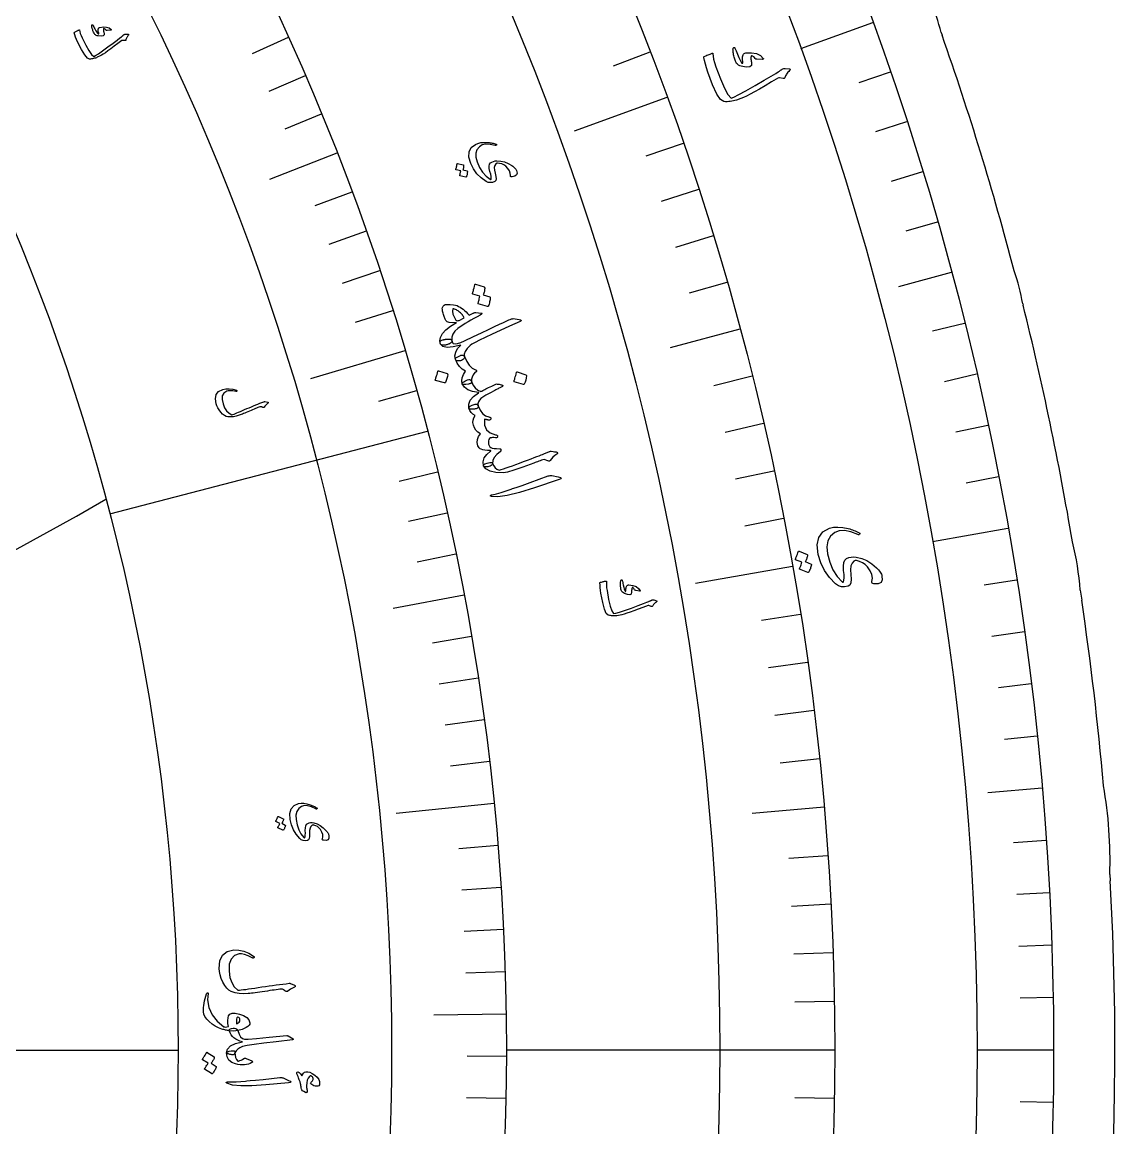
# Model space of a CAD drawing. Header units: millimetres. Extents: x -280 to 280, y -280 to 325.
# Drawn here: x 180.1 to 280, y -7.1 to 93.9 of the extents above; entities that cross this region are included whole.
import ezdxf

# ---------------------------------------------------------------- set-up
doc = ezdxf.new("R2010")
doc.units = ezdxf.units.MM
for name, color, linetype in [('CUT_OUTER', 1, 'Continuous'), ('ENGRAVE', 7, 'Continuous'), ('ENGRAVE_FINE', 8, 'Continuous'), ('TEXT', 5, 'Continuous')]:
    doc.layers.add(name, color=color, linetype=linetype)

msp = doc.modelspace()

# ---------------------------------------------------------------- linework, layer by layer
at = {"layer": 'CUT_OUTER'}
for points in [[(264.1159, 92.9646), (264.2062, 92.7098)], [(271.5732, 68.1745), (271.6088, 68.0345)], [(276.8307, 42.0007), (276.9694, 41.0845)], [(279.54, 16.0229), (279.5732, 15.4547)]]:
    msp.add_lwpolyline(points, dxfattribs=at)
for centre, radius, start, end in [((232.8859, 84.8076), 32.2776, 14.638171, 25.39065), ((0.3366, 0.11), 279.646, 14.721039, 19.337495), ((254.8179, 65.4666), 16.9728, 9.180514, 19.64165), ((0.3793, 0.0876), 279.6108, 9.53771, 14.063968), ((251.3297, 40.192), 25.565, 4.056906, 14.095756), ((0.3879, 0.0515), 279.6088, 4.944193, 8.43873), ((239.8543, 17.2566), 39.7048, 358.219437, 9.997599), ((0, 0), 280, 178.242188, 3.164062)]:
    msp.add_arc(centre, radius, start, end, dxfattribs=at)
at = {"layer": 'ENGRAVE'}
for points in [[(257.8517, 93.8503), (251.2738, 91.4562)], [(239.0578, 87.0099), (230.6006, 83.9317)], [(208.9034, 81.9434), (202.7592, 79.5333)], [(265.05, 71.0199), (260.2204, 69.7259)], [(245.7315, 65.8436), (239.3564, 64.1354)], [(215.1148, 63.8826), (206.4872, 61.3205)], [(217.1688, 56.5071), (188.1356, 48.9527)], [(270.2312, 47.6491), (263.3376, 46.4335)], [(250.5351, 44.1761), (241.6718, 42.6133)], [(220.5212, 41.5422), (214.0353, 40.3204)], [(273.3558, 23.9155), (268.3749, 23.4798)], [(223.2668, 22.5229), (214.3123, 21.6196)], [(253.4319, 22.1724), (246.857, 21.5972)], [(224.376, 3.2833), (217.7767, 3.1868)], [(-194.4, 0), (194.4, 0)], [(0, 0), (194.4, 0)], [(254.4, 0), (224.4, 0)], [(274.4, 0), (267.4, 0)]]:
    msp.add_lwpolyline(points, dxfattribs=at)
for radius in [274.4, 274.4, 267.4, 254.4, 254.4, 243.9, 224.4, 224.4, 213.9, 194.4, 194.4]:
    msp.add_circle((0, 0), radius, dxfattribs=at)
msp.add_arc((0, 375.552), 375.552, 270, 300, dxfattribs=at)
at = {"layer": 'ENGRAVE_FINE'}
for points in [[(204.457, 92.4808), (201.1769, 90.9971)], [(237.5029, 91.1688), (234.142, 89.8787)], [(205.998, 88.9955), (202.6932, 87.5678)], [(259.4503, 89.3359), (256.6137, 88.3592)], [(207.4803, 85.4828), (204.1517, 84.1114)], [(260.9699, 84.7943), (258.1167, 83.8672)], [(240.5399, 82.8245), (237.1361, 81.6525)], [(262.41, 80.2268), (259.5411, 79.3497)], [(210.2669, 78.3785), (206.8936, 77.1211)], [(241.9488, 78.6139), (238.525, 77.5015)], [(211.5703, 74.789), (208.1761, 73.5891)], [(263.7702, 75.6349), (260.8864, 74.808)], [(243.2839, 74.3794), (239.8412, 73.3268)], [(212.813, 71.1758), (209.3989, 70.0339)], [(244.545, 70.1221), (241.0844, 69.1298)], [(213.9946, 67.54), (210.5616, 66.4565)], [(266.2491, 66.3834), (263.3383, 65.6576)], [(267.3671, 61.7266), (264.444, 61.0517)], [(246.8432, 61.5449), (243.3502, 60.674)], [(216.173, 60.2047), (212.705, 59.2388)], [(247.8797, 57.2275), (244.372, 56.4177)], [(268.4037, 57.051), (265.4693, 56.4272)], [(218.102, 52.791), (214.603, 51.9441)], [(248.8407, 52.8927), (245.3194, 52.1443)], [(269.3585, 52.358), (266.4136, 51.7856)], [(218.972, 49.0575), (215.459, 48.2705)], [(249.726, 48.5418), (246.1921, 47.8549)], [(219.7785, 45.3075), (216.2526, 44.5807)], [(271.0217, 42.9256), (268.0586, 42.4563)], [(251.2679, 39.7969), (247.7122, 39.2338)], [(221.1998, 37.7626), (217.6511, 37.1568)], [(271.7296, 38.1891), (268.7588, 37.7716)], [(251.9242, 35.4056), (248.3592, 34.9046)], [(221.8139, 33.9698), (218.2554, 33.4248)], [(272.3547, 33.4409), (269.377, 33.0753)], [(252.5037, 31.0036), (248.9306, 30.5648)], [(222.3633, 30.1648), (218.796, 29.6809)], [(272.8968, 28.6826), (269.9132, 28.369)], [(222.8477, 26.3488), (219.2726, 25.9261)], [(253.0064, 26.592), (249.4261, 26.2157)], [(223.6205, 18.6882), (220.033, 18.3883)], [(273.7316, 19.1412), (270.7389, 18.9319)], [(253.7803, 17.746), (250.1891, 17.4949)], [(223.9084, 14.8457), (220.3163, 14.6075)], [(274.0239, 14.361), (271.0281, 14.204)], [(254.0514, 13.3143), (250.4563, 13.1259)], [(224.1304, 10.9967), (220.5347, 10.8203)], [(274.2328, 9.5764), (271.2347, 9.4717)], [(254.245, 8.8784), (250.6472, 8.7528)], [(224.2863, 7.1422), (220.6881, 7.0276)], [(254.3613, 4.4399), (250.7618, 4.3771)], [(274.3582, 4.7889), (271.3587, 4.7366)], [(224.3993, -0.5787), (220.7993, -0.5694)], [(224.356, -4.4428), (220.7567, -4.3715)], [(254.3613, -4.4399), (250.7618, -4.3771)], [(274.3582, -4.7889), (271.3587, -4.7366)]]:
    msp.add_lwpolyline(points, dxfattribs=at)
at = {"layer": 'TEXT'}
for points in [[(189.8372, 92.7066), (189.797, 92.6511), (189.7603, 92.5957), (189.727, 92.5404), (189.6972, 92.4852), (189.671, 92.4298), (189.6486, 92.3739), (189.63, 92.3174), (189.6151, 92.2604), (189.6033, 92.2356), (189.5833, 92.2195), (189.5551, 92.2121), (189.5187, 92.2135), (189.3213, 92.232), (189.3005, 92.2329), (189.2834, 92.2326), (189.2701, 92.2308), (189.2606, 92.2278), (188.8901, 91.943), (188.5538, 91.6886), (188.2517, 91.4647), (187.9839, 91.2711), (187.7506, 91.1082), (187.552, 90.9765), (187.3881, 90.8758), (187.2589, 90.8061), (187.01, 90.6854), (186.929, 90.6516), (186.8458, 90.6214), (186.7604, 90.5949), (186.6729, 90.572), (186.5831, 90.553), (186.4908, 90.5384), (186.396, 90.5279), (186.2988, 90.5218), (186.1045, 90.6156), (185.8594, 90.911), (185.5626, 91.4075), (185.2125, 92.1046), (185.1115, 92.3264), (185.0234, 92.5344), (184.9483, 92.7284), (184.8863, 92.9087), (184.8852, 92.9274), (184.8894, 92.9432), (184.899, 92.9563), (184.914, 92.9666), (184.9889, 93.01), (185.0574, 93.0489), (185.1194, 93.0835), (185.175, 93.1136), (185.2247, 93.1396), (185.2692, 93.1618), (185.3086, 93.1802), (185.3427, 93.1948), (185.3624, 93.2019), (185.3761, 93.2005), (185.3839, 93.1906), (185.3856, 93.1722), (185.4091, 93.0366), (185.4589, 92.8718), (185.5351, 92.6777), (185.6375, 92.4543), (185.9638, 91.797), (186.2485, 91.2973), (186.493, 90.9555), (186.6981, 90.7722), (186.8524, 90.8476), (187.118, 91.0156), (187.4945, 91.2763), (187.9819, 91.63), (188.4675, 91.989), (188.8337, 92.2626), (189.0808, 92.4505), (189.2088, 92.5525), (189.2433, 92.5817), (189.2755, 92.609), (189.3054, 92.6344), (189.3332, 92.658), (189.3584, 92.6795), (189.3808, 92.6988), (189.4003, 92.7159), (189.417, 92.7308), (189.4547, 92.7605), (189.4943, 92.7814), (189.5358, 92.7938), (189.5792, 92.7975), (189.8197, 92.7939), (189.8367, 92.7922), (189.8495, 92.7877), (189.8582, 92.7803), (189.8627, 92.7702), (189.8621, 92.7547), (189.8576, 92.7389), (189.8493, 92.7229), (189.8372, 92.7066)], [(188.2762, 93.2203), (188.2796, 93.2101), (188.28, 93.1999), (188.2771, 93.1898), (188.2711, 93.1796), (188.2642, 93.1738), (188.2559, 93.169), (188.2464, 93.1651), (188.2357, 93.1621), (187.9145, 93.1366), (187.8808, 93.1362), (187.8531, 93.1395), (187.8315, 93.1467), (187.8158, 93.1576), (187.766, 93.2127), (187.7153, 93.2554), (187.6636, 93.2857), (187.6109, 93.3036), (187.5891, 93.3015), (187.5743, 93.2822), (187.5664, 93.2458), (187.5655, 93.1921), (187.5699, 93.1588), (187.5753, 93.1248), (187.5819, 93.0901), (187.5895, 93.0548), (187.5984, 93.0186), (187.6088, 92.9811), (187.6205, 92.9423), (187.6337, 92.9022), (187.6442, 92.7465), (187.5549, 92.6509), (187.3659, 92.6153), (187.0772, 92.6394), (186.9838, 92.6618), (186.9055, 92.6902), (186.8424, 92.7245), (186.7945, 92.7648), (186.7547, 92.8154), (186.7112, 92.891), (186.6639, 92.9916), (186.6128, 93.1171), (186.5879, 93.1819), (186.5666, 93.2444), (186.5486, 93.3047), (186.5342, 93.3628), (186.5222, 93.4181), (186.5119, 93.4704), (186.5031, 93.5194), (186.4958, 93.5653), (186.4972, 93.5965), (186.5039, 93.6216), (186.516, 93.6408), (186.5335, 93.6539), (186.5549, 93.6607), (186.5739, 93.6584), (186.5903, 93.6468), (186.6043, 93.6261), (186.6444, 93.5578), (186.6887, 93.4797), (186.737, 93.3918), (186.7895, 93.294), (186.8872, 93.1115), (186.9703, 92.9723), (187.0387, 92.8766), (187.0927, 92.8242), (187.1028, 92.8189), (187.1129, 92.8184), (187.123, 92.8226), (187.1331, 92.8316), (187.1382, 92.8397), (187.1407, 92.8512), (187.1407, 92.8663), (187.1382, 92.8848), (187.1004, 93.0497), (187.0875, 93.1201), (187.084, 93.1842), (187.0899, 93.2418), (187.1053, 93.2931), (187.1291, 93.3419), (187.1602, 93.3792), (187.1986, 93.4051), (187.2442, 93.4195), (187.5759, 93.4689), (187.8586, 93.4522), (188.092, 93.3694), (188.2762, 93.2203)], [(250.266, 89.4854), (250.1923, 89.404), (250.1242, 89.3221), (250.0615, 89.2398), (250.0044, 89.1572), (249.953, 89.0735), (249.9076, 88.9883), (249.868, 88.9016), (249.8344, 88.8134), (249.8112, 88.7758), (249.7765, 88.7537), (249.7303, 88.7471), (249.6727, 88.7559), (249.362, 88.8208), (249.3289, 88.8261), (249.3017, 88.8286), (249.2802, 88.8282), (249.2646, 88.8251), (248.6251, 88.4375), (248.0452, 88.0925), (247.5251, 87.79), (247.0649, 87.5297), (246.6649, 87.3122), (246.3256, 87.138), (246.0471, 87.0071), (245.8294, 86.9193), (245.4121, 86.7717), (245.2772, 86.7324), (245.1395, 86.6993), (244.9991, 86.6723), (244.8558, 86.6515), (244.7096, 86.6374), (244.5603, 86.6304), (244.4078, 86.6307), (244.2521, 86.6381), (243.9599, 86.8215), (243.6228, 87.334), (243.2387, 88.1747), (242.8042, 89.3428), (242.6823, 89.7127), (242.5783, 90.0583), (242.4926, 90.3795), (242.4251, 90.6765), (242.4265, 90.7064), (242.436, 90.7309), (242.4536, 90.7501), (242.4792, 90.7639), (242.6058, 90.82), (242.7215, 90.8702), (242.8261, 90.9144), (242.9196, 90.9527), (243.0032, 90.9855), (243.0778, 91.0132), (243.1435, 91.0357), (243.2003, 91.053), (243.2329, 91.061), (243.2545, 91.0565), (243.2651, 91.0394), (243.2647, 91.0098), (243.2787, 90.7902), (243.3295, 90.5196), (243.417, 90.1979), (243.541, 89.825), (243.9451, 88.7235), (244.3099, 87.8793), (244.638, 87.293), (244.9315, 86.9652), (245.1904, 87.0577), (245.6425, 87.2776), (246.2875, 87.6253), (247.1253, 88.1014), (247.9609, 88.5866), (248.5916, 88.9572), (249.0176, 89.2125), (249.2392, 89.3523), (249.2991, 89.3927), (249.3551, 89.4304), (249.4073, 89.4656), (249.4555, 89.4982), (249.4994, 89.528), (249.5384, 89.5548), (249.5724, 89.5786), (249.6015, 89.5994), (249.6668, 89.64), (249.7335, 89.6664), (249.8016, 89.6786), (249.8713, 89.6767), (250.2535, 89.6277), (250.2801, 89.622), (250.2997, 89.6125), (250.3123, 89.5992), (250.3177, 89.5822), (250.314, 89.5576), (250.3041, 89.5332), (250.2881, 89.5092), (250.266, 89.4854)], [(247.8715, 90.5832), (247.8753, 90.5663), (247.874, 90.55), (247.8677, 90.5343), (247.8564, 90.5192), (247.8443, 90.5111), (247.8304, 90.5048), (247.8146, 90.5003), (247.797, 90.4975), (247.2815, 90.5134), (247.2279, 90.5187), (247.1844, 90.5289), (247.1512, 90.5441), (247.1282, 90.5642), (247.0585, 90.6608), (246.9852, 90.7378), (246.9081, 90.7952), (246.8275, 90.833), (246.7924, 90.8334), (246.7655, 90.8053), (246.7467, 90.7485), (246.7359, 90.6632), (246.7371, 90.6093), (246.7399, 90.5542), (246.7443, 90.4979), (246.7504, 90.4403), (246.7583, 90.381), (246.7682, 90.3194), (246.7801, 90.2556), (246.7941, 90.1894), (246.7838, 89.9395), (246.625, 89.8029), (246.3181, 89.7795), (245.8632, 89.8685), (245.7185, 89.9207), (245.5989, 89.9796), (245.5045, 90.0453), (245.4352, 90.1177), (245.3808, 90.2052), (245.3247, 90.3331), (245.2669, 90.5014), (245.2072, 90.7102), (245.1789, 90.8176), (245.1557, 90.9208), (245.1376, 91.0199), (245.1246, 91.1148), (245.1151, 91.2051), (245.1076, 91.29), (245.102, 91.3696), (245.0984, 91.4439), (245.1059, 91.4933), (245.1209, 91.5322), (245.1434, 91.5606), (245.1735, 91.5785), (245.2088, 91.5857), (245.2386, 91.5786), (245.2628, 91.5573), (245.2814, 91.5219), (245.3336, 91.4063), (245.3906, 91.2743), (245.4523, 91.1259), (245.5189, 90.961), (245.6428, 90.6535), (245.7509, 90.4174), (245.8432, 90.2529), (245.9199, 90.1601), (245.9351, 90.15), (245.9511, 90.1474), (245.9679, 90.1523), (245.9856, 90.1648), (245.995, 90.1768), (246.0011, 90.1947), (246.0037, 90.2187), (246.0029, 90.2487), (245.9714, 90.5179), (245.9629, 90.6323), (245.9684, 90.7348), (245.9879, 90.8256), (246.0213, 90.9046), (246.0675, 90.9781), (246.1234, 91.0321), (246.1889, 91.0667), (246.264, 91.0817), (246.8003, 91.1025), (247.2472, 91.0263), (247.6043, 90.8532), (247.8715, 90.5832)], [(224.7571, 79.8901), (224.7528, 80.1025), (224.6797, 80.3153), (224.5379, 80.5283), (224.3274, 80.7412), (224.1558, 80.8625), (223.972, 80.9486), (223.7761, 80.9996), (223.5681, 81.0154), (223.5294, 81.0105), (223.4919, 80.9978), (223.4556, 80.9772), (223.4205, 80.9488), (223.3292, 80.811), (223.2912, 80.6218), (223.3062, 80.3811), (223.3741, 80.0887), (223.4436, 79.8011), (223.4616, 79.5807), (223.4284, 79.4276), (223.3439, 79.3418), (223.1323, 79.2605), (222.9273, 79.2347), (222.7289, 79.2645), (222.537, 79.3496), (222.0854, 79.6753), (221.7014, 80.056), (221.3845, 80.4919), (221.1344, 80.9835), (220.9675, 81.5591), (220.9825, 82.0418), (221.1801, 82.4322), (221.5609, 82.7306), (221.795, 82.8271), (222.0651, 82.8892), (222.3713, 82.9167), (222.7136, 82.9094), (222.8119, 82.8991), (222.9077, 82.8865), (223.001, 82.8717), (223.0918, 82.8547), (223.1805, 82.8352), (223.2678, 82.8131), (223.3536, 82.7884), (223.4378, 82.7609), (223.475, 82.7432), (223.4951, 82.7224), (223.4981, 82.6987), (223.484, 82.6719), (223.4617, 82.6516), (223.4364, 82.6394), (223.4082, 82.6352), (223.377, 82.639), (222.9025, 82.7355), (222.502, 82.748), (222.1757, 82.677), (221.9233, 82.5229), (221.6997, 82.2463), (221.5898, 81.9219), (221.5931, 81.5494), (221.7096, 81.1285), (221.9425, 80.6198), (222.222, 80.1866), (222.5483, 79.8287), (222.9219, 79.5459), (222.9503, 79.531), (222.9738, 79.53), (222.9923, 79.5427), (223.0059, 79.5693), (223.016, 79.6611), (222.9996, 79.8083), (222.9567, 80.0109), (222.8871, 80.2688), (222.8265, 80.535), (222.8153, 80.7509), (222.8534, 80.9165), (222.9411, 81.0319), (223.0633, 81.1151), (223.201, 81.1759), (223.3543, 81.2143), (223.5232, 81.2303), (223.8736, 81.21), (224.2183, 81.1303), (224.5572, 80.9907), (224.8901, 80.7913), (224.9719, 80.7357), (225.0456, 80.6797), (225.1111, 80.6232), (225.1686, 80.5663), (225.2182, 80.5095), (225.2602, 80.4532), (225.2945, 80.3975), (225.3211, 80.3424), (225.3801, 80.1107), (225.3313, 79.9385), (225.1748, 79.8259), (224.9108, 79.7728), (224.8335, 79.7759), (224.7821, 79.7965), (224.7566, 79.8346), (224.7571, 79.8901)], [(220.8, 80.3059), (220.8099, 80.3014), (220.818, 80.2929), (220.8242, 80.2804), (220.8285, 80.264), (220.8276, 80.1995), (220.8238, 80.1359), (220.8172, 80.0734), (220.8077, 80.0119), (220.7951, 79.9509), (220.7792, 79.8899), (220.76, 79.829), (220.7374, 79.7681), (220.7286, 79.7548), (220.7173, 79.7462), (220.7034, 79.7424), (220.6869, 79.7434), (220.1432, 79.8589), (220.1346, 79.8643), (220.1306, 79.8754), (220.1311, 79.8923), (220.1361, 79.9148), (220.1423, 79.9313), (220.1496, 79.9571), (220.1581, 79.9923), (220.1677, 80.0369), (220.1787, 80.0913), (220.1913, 80.1561), (220.2054, 80.2312), (220.2211, 80.3167), (219.7973, 80.4092), (219.783, 80.4154), (219.7758, 80.4274), (219.7755, 80.4452), (219.7821, 80.4687), (219.7879, 80.4891), (219.796, 80.521), (219.8066, 80.5643), (219.8196, 80.6191), (219.8347, 80.6861), (219.8517, 80.766), (219.8705, 80.8588), (219.8911, 80.9646), (219.8966, 80.9768), (219.9039, 80.9839), (219.913, 80.9861), (219.924, 80.9832), (220.453, 80.858), (220.4629, 80.8534), (220.471, 80.845), (220.4772, 80.8325), (220.4815, 80.8162), (220.4833, 80.7622), (220.482, 80.7087), (220.4777, 80.6557), (220.4702, 80.6032), (220.46, 80.5514), (220.4475, 80.5003), (220.4326, 80.4501), (220.4153, 80.4006)], [(222.8715, 68.8037), (222.8866, 68.7956), (222.8985, 68.7815), (222.9072, 68.7613), (222.9128, 68.7351), (222.9071, 68.6333), (222.8971, 68.5333), (222.8827, 68.4352), (222.8639, 68.339), (222.8404, 68.2439), (222.8117, 68.1491), (222.7778, 68.0548), (222.7388, 67.9607), (222.7242, 67.9405), (222.7061, 67.928), (222.6844, 67.9232), (222.659, 67.9263), (221.8255, 68.1571), (221.8126, 68.1664), (221.8071, 68.1843), (221.809, 68.2108), (221.8183, 68.2459), (221.829, 68.2713), (221.8421, 68.3114), (221.8576, 68.3661), (221.8754, 68.4355), (221.896, 68.5203), (221.9197, 68.6212), (221.9465, 68.7384), (221.9765, 68.8719), (221.3267, 69.0545), (221.305, 69.0654), (221.2945, 69.0849), (221.2952, 69.1129), (221.307, 69.1495), (221.3173, 69.1812), (221.3319, 69.2307), (221.3511, 69.298), (221.3747, 69.3832), (221.4023, 69.4875), (221.4336, 69.612), (221.4686, 69.7567), (221.5072, 69.9216), (221.5163, 69.9403), (221.5281, 69.951), (221.5423, 69.9536), (221.5591, 69.9482), (222.3699, 69.7054), (222.385, 69.6974), (222.397, 69.6833), (222.4058, 69.6632), (222.4115, 69.637), (222.4109, 69.5516), (222.4055, 69.4673), (222.3953, 69.3841), (222.3804, 69.3019), (222.3613, 69.2211), (222.3386, 69.1416), (222.3123, 69.0636), (222.2824, 68.9871)], [(219.9685, 65.9155), (219.6815, 65.6588), (219.4922, 65.3893), (219.4002, 65.1071), (219.4057, 64.8118), (219.4037, 64.7298), (219.3673, 64.6539), (219.2966, 64.584), (219.1915, 64.5202), (219.1335, 64.4945), (219.0736, 64.4706), (219.0119, 64.4488), (218.9483, 64.4288), (218.8832, 64.4121), (218.8168, 64.4), (218.749, 64.3924), (218.6798, 64.3894), (218.5639, 64.3924), (218.4743, 64.408), (218.4109, 64.4363), (218.3738, 64.4772), (218.3289, 64.629), (218.3132, 64.7833), (218.3267, 64.94), (218.3694, 65.0994), (218.5611, 65.4404), (218.8694, 65.7799), (219.2944, 66.1181), (219.8361, 66.455), (219.4601, 66.4386), (219.1718, 66.4635), (218.9712, 66.5297), (218.8582, 66.6372), (218.8242, 66.7038), (218.7912, 66.7749), (218.7592, 66.8508), (218.7283, 66.9313), (218.6983, 67.0171), (218.6689, 67.1087), (218.6403, 67.2061), (218.6123, 67.3093), (218.567, 67.501), (218.5418, 67.6515), (218.5368, 67.761), (218.552, 67.8293), (218.6199, 67.9546), (218.7016, 68.0431), (218.7974, 68.0947), (218.9071, 68.1095), (219.2684, 68.0948), (219.5518, 68.072), (219.7574, 68.041), (219.8849, 68.0021), (220.0193, 67.937), (220.1549, 67.8596), (220.2917, 67.7699), (220.4297, 67.6679), (220.5689, 67.5536), (220.7093, 67.4269), (220.8508, 67.2879), (220.9934, 67.1365), (221.3439, 67.3034), (221.3867, 67.3212), (221.4263, 67.3373), (221.4627, 67.3518), (221.4958, 67.3647), (221.5259, 67.3748), (221.5535, 67.381), (221.5785, 67.3833), (221.601, 67.3816), (222.0887, 67.3278), (222.1575, 67.3076), (222.1669, 67.2682), (222.117, 67.2095), (222.0077, 67.1317), (221.708, 66.9828), (221.4214, 66.8323), (221.1477, 66.6803), (220.8871, 66.5268), (220.639, 66.3728), (220.4032, 66.2196), (220.1797, 66.0672), (219.9685, 65.9155)], [(220.5438, 66.8996), (220.5044, 66.9591), (220.462, 67.0202), (220.4166, 67.0829), (220.3682, 67.1472), (220.3153, 67.2119), (220.2562, 67.276), (220.191, 67.3394), (220.1197, 67.4022), (220.0489, 67.4633), (219.9761, 67.5186), (219.9013, 67.5683), (219.8244, 67.6124), (219.7456, 67.6501), (219.6651, 67.6811), (219.583, 67.7052), (219.4992, 67.7226), (219.4688, 67.4849), (219.5069, 67.2321), (219.6133, 66.964), (219.788, 66.6803), (219.8364, 66.6425), (219.9025, 66.6251), (219.9862, 66.6279), (220.0876, 66.6511)], [(218.9858, 64.9456), (219.1592, 64.9474), (219.287, 64.9257), (219.3692, 64.8804), (219.4057, 64.8118), (219.4278, 64.7096), (219.4567, 64.6306), (219.4925, 64.5747), (219.5353, 64.5419), (219.6997, 64.512), (219.9276, 64.5428), (220.2189, 64.6345), (220.5735, 64.7873), (221.3935, 65.175), (222.1234, 65.5202), (222.7633, 65.8228), (223.3133, 66.0823), (223.7732, 66.2992), (224.1431, 66.4739), (224.423, 66.6061), (224.6128, 66.6959), (224.7403, 66.749), (224.8487, 66.7863), (224.9381, 66.8078), (225.0084, 66.8134), (225.548, 66.7488), (225.6815, 66.7014), (225.7439, 66.6533), (225.7351, 66.6047), (225.6551, 66.5556), (224.6845, 66.1263), (223.828, 65.7406), (223.0855, 65.3983), (222.4572, 65.0991), (221.9423, 64.8436), (221.5399, 64.6328), (221.2501, 64.4664), (221.0729, 64.3442), (220.8001, 64.0797), (220.6247, 63.8227), (220.5469, 63.5732), (220.5667, 63.3308), (220.5719, 63.254), (220.5427, 63.1798), (220.479, 63.1081), (220.3808, 63.039), (220.2853, 62.9912), (220.186, 62.961), (220.083, 62.9483), (219.9762, 62.953), (219.8832, 62.9729), (219.8122, 63.0027), (219.7634, 63.0426), (219.7366, 63.0925), (219.6936, 63.4282), (219.7591, 63.7584), (219.9332, 64.0833), (220.216, 64.4034), (219.5175, 64.2233), (218.9772, 64.1772), (218.5952, 64.2649), (218.3711, 64.4863), (218.3429, 64.5522), (218.3289, 64.6123), (218.329, 64.6668), (218.3433, 64.7155), (218.376, 64.7679), (218.4273, 64.8122), (218.4972, 64.8484), (218.5859, 64.8766), (218.6375, 64.8869), (218.6886, 64.8971), (218.7391, 64.9072), (218.7891, 64.917), (218.8386, 64.9262), (218.8879, 64.934), (218.937, 64.9405), (218.9858, 64.9456)], [(221.1964, 61.0951), (221.1929, 61.0154), (221.1828, 60.955), (221.1662, 60.9139), (221.1429, 60.892), (221.1032, 60.8737), (221.053, 60.8573), (220.9922, 60.8431), (220.9209, 60.8309), (220.6886, 60.8046), (220.5183, 60.8016), (220.4101, 60.8217), (220.3639, 60.8652), (220.3306, 61.1227), (220.3674, 61.4), (220.4744, 61.697), (220.6514, 62.0143), (220.3591, 62.1872), (220.1089, 62.426), (219.9006, 62.7308), (219.7339, 63.1016), (219.7306, 63.1458), (219.7468, 63.1871), (219.7827, 63.2252), (219.8381, 63.2604), (220.2043, 63.4452), (220.2452, 63.4657), (220.2929, 63.4757), (220.3473, 63.4753), (220.4085, 63.4643), (220.4588, 63.4458), (220.5015, 63.419), (220.5366, 63.3837), (220.5641, 63.34), (220.7661, 62.8956), (220.9991, 62.5492), (221.2637, 62.3007), (221.5602, 62.1502), (221.5997, 62.1339), (221.6312, 62.1104), (221.6547, 62.0796), (221.6704, 62.0417), (221.6753, 62.0039), (221.667, 61.9735), (221.6454, 61.9507), (221.6104, 61.9353), (221.5761, 61.9245), (221.547, 61.9126), (221.5232, 61.8998), (221.5047, 61.8859), (221.3613, 61.6787), (221.2622, 61.478), (221.2072, 61.2835), (221.1964, 61.0951)], [(218.9889, 61.7931), (219.0037, 61.785), (219.0151, 61.771), (219.0232, 61.7511), (219.0279, 61.7253), (219.0051, 61.5276), (218.963, 61.3356), (218.9017, 61.1494), (218.8213, 60.9692), (218.8067, 60.9498), (218.79, 60.9383), (218.771, 60.9349), (218.7498, 60.9394), (217.9279, 61.1705), (217.9067, 61.1816), (217.8969, 61.2009), (217.8986, 61.2283), (217.9116, 61.2638), (217.9229, 61.2945), (217.9393, 61.3426), (217.9608, 61.4081), (217.9873, 61.4909), (218.0185, 61.5922), (218.0541, 61.7132), (218.094, 61.8539), (218.1383, 62.0144), (218.1469, 62.0365), (218.1582, 62.0495), (218.172, 62.0535), (218.1885, 62.0483)], [(226.1831, 61.6721), (226.1978, 61.6635), (226.2093, 61.6489), (226.2174, 61.6283), (226.2221, 61.6018), (226.199, 61.3988), (226.1566, 61.2021), (226.095, 61.0118), (226.0141, 60.8278), (225.9995, 60.8081), (225.9827, 60.7966), (225.9637, 60.7934), (225.9425, 60.7984), (225.1191, 61.0497), (225.0979, 61.0616), (225.0881, 61.0816), (225.0898, 61.1097), (225.1029, 61.146), (225.1143, 61.1774), (225.1307, 61.2265), (225.1523, 61.2935), (225.179, 61.3782), (225.2104, 61.4819), (225.2462, 61.6057), (225.2863, 61.7497), (225.3308, 61.9139), (225.3396, 61.9365), (225.3509, 61.9497), (225.3647, 61.9535), (225.3812, 61.948)], [(223.4375, 60.8335), (223.4792, 60.8424), (223.5421, 60.842), (223.6262, 60.8324), (223.7314, 60.8135), (223.8328, 60.7903), (223.9146, 60.7706), (223.9768, 60.7543), (224.0194, 60.7415), (224.0601, 60.7062), (224.0641, 60.6684), (224.0314, 60.6283), (223.9622, 60.5858), (223.9138, 60.5611), (223.8565, 60.5309), (223.79, 60.4951), (223.7145, 60.4538), (223.6302, 60.4082), (223.5374, 60.3597), (223.436, 60.3083), (223.3261, 60.254), (222.8716, 60.0137), (222.5107, 59.8128), (222.2436, 59.6511), (222.0704, 59.5284), (221.9299, 59.378), (221.8391, 59.2139), (221.7977, 59.0359), (221.8059, 58.8439), (221.8093, 58.7892), (221.7992, 58.7383), (221.7756, 58.6913), (221.7387, 58.6482), (221.6862, 58.6071), (221.6232, 58.5781), (221.5495, 58.5611), (221.4652, 58.5561), (221.2591, 58.5472), (221.108, 58.5553), (221.012, 58.5804), (220.9711, 58.6225), (220.9544, 59.0092), (221.096, 59.3733), (221.3959, 59.7153), (221.8543, 60.0354), (221.8699, 60.0489), (221.8754, 60.0584), (221.8708, 60.064), (221.856, 60.0656), (221.3048, 60.1551), (220.8725, 60.318), (220.5589, 60.5546), (220.3639, 60.8652), (220.3567, 60.9046), (220.3674, 60.9427), (220.3957, 60.9796), (220.4419, 61.0152), (220.5112, 61.0548), (220.5999, 61.101), (220.7079, 61.1538), (220.8352, 61.2132), (220.9639, 61.2538), (221.0671, 61.2477), (221.1446, 61.1948), (221.1964, 61.0951), (221.3397, 60.7534), (221.5306, 60.4853), (221.7695, 60.2907), (222.0566, 60.1695), (222.0876, 60.1742), (222.148, 60.1993), (222.2376, 60.2447), (222.3564, 60.3104), (222.4299, 60.3512), (222.5214, 60.3987), (222.631, 60.453), (222.7586, 60.5142), (222.9035, 60.5825), (223.0649, 60.6585), (223.2429, 60.7422), (223.4375, 60.8335)], [(202.5787, 59.1943), (202.5981, 59.1896), (202.6136, 59.1807), (202.6251, 59.1676), (202.6327, 59.1504), (202.6349, 59.1316), (202.6301, 59.1138), (202.6185, 59.097), (202.6, 59.0812), (202.4906, 58.9937), (202.3991, 58.9078), (202.3256, 58.8235), (202.2699, 58.7406), (202.2487, 58.7148), (202.2197, 58.7008), (202.1829, 58.6986), (202.1382, 58.7084), (202.1157, 58.7163), (202.094, 58.7238), (202.0733, 58.7308), (202.0534, 58.7373), (202.0347, 58.7434), (202.0176, 58.7492), (202.002, 58.7547), (201.988, 58.7599), (201.9628, 58.7682), (201.9347, 58.7712), (201.9038, 58.7689), (201.87, 58.7612), (201.7782, 58.7275), (201.6786, 58.6892), (201.5711, 58.6464), (201.4557, 58.5991), (201.3323, 58.5477), (201.2008, 58.4924), (201.0613, 58.4333), (200.9137, 58.3705), (200.767, 58.3055), (200.6288, 58.2456), (200.4991, 58.1908), (200.3778, 58.141), (200.2647, 58.0959), (200.1596, 58.0549), (200.0624, 58.018), (199.9733, 57.9854), (199.7059, 57.9001), (199.4444, 57.8482), (199.1886, 57.8293), (198.9387, 57.8435), (198.7829, 57.8828), (198.6248, 57.9673), (198.4645, 58.0971), (198.3018, 58.272), (198.1514, 58.469), (198.0299, 58.6598), (197.9373, 58.8443), (197.8734, 59.0228), (197.8003, 59.4955), (197.8746, 59.8725), (198.0967, 60.1541), (198.4672, 60.3401), (198.7657, 60.4051), (199.0741, 60.4154), (199.3925, 60.3709), (199.7208, 60.2713), (199.7409, 60.2622), (199.7551, 60.2506), (199.7634, 60.2365), (199.7658, 60.2198), (199.7645, 60.2009), (199.7599, 60.1855), (199.7521, 60.1735), (199.741, 60.165), (199.7235, 60.156), (199.7054, 60.1513), (199.6867, 60.1509), (199.6675, 60.1547), (199.3885, 60.2061), (199.157, 60.2295), (198.9729, 60.2251), (198.8363, 60.1929), (198.5748, 60.0156), (198.4318, 59.7603), (198.4069, 59.4273), (198.4998, 59.016), (198.6472, 58.6641), (198.83, 58.3818), (199.0485, 58.169), (199.3031, 58.0258), (199.3966, 58.0576), (199.505, 58.0971), (199.6286, 58.1443), (199.7671, 58.1991), (199.9209, 58.2622), (200.0902, 58.3338), (200.275, 58.414), (200.4753, 58.5029), (200.6826, 58.5922), (200.8869, 58.6793), (201.0882, 58.764), (201.2865, 58.8464), (201.4819, 58.9262), (201.6745, 59.003), (201.8643, 59.0767), (202.0513, 59.1474), (202.2291, 59.2233), (202.2504, 59.2284), (202.2709, 59.2311), (202.2907, 59.2313), (202.3098, 59.2291)], [(222.7853, 57.8342), (222.8433, 57.8183), (222.8915, 57.7973), (222.9299, 57.7713), (222.9583, 57.7403), (222.9752, 57.7063), (222.9787, 57.6713), (222.9688, 57.6353), (222.9455, 57.5983), (222.9095, 57.5673), (222.8615, 57.5494), (222.8015, 57.5444), (222.7294, 57.5524), (222.6916, 57.5621), (222.6528, 57.5709), (222.6129, 57.5788), (222.5721, 57.5859), (222.5305, 57.5933), (222.4884, 57.6026), (222.446, 57.6135), (222.403, 57.6262), (222.4036, 57.0737), (222.5709, 56.6543), (222.9055, 56.367), (223.4081, 56.2114), (223.4659, 56.1956), (223.5135, 56.176), (223.5509, 56.1526), (223.5781, 56.1255), (223.5953, 56.0914), (223.6003, 56.0568), (223.593, 56.0216), (223.5736, 55.9857), (223.5429, 55.9552), (223.502, 55.9357), (223.451, 55.9272), (223.3897, 55.9298), (223.2399, 55.9429), (223.1162, 55.9453), (223.0188, 55.9369), (222.9475, 55.9178), (222.8537, 55.8604), (222.7887, 55.7719), (222.7524, 55.6526), (222.7448, 55.5022), (222.7639, 55.3456), (222.8058, 55.2169), (222.8703, 55.1159), (222.9576, 55.0426), (223.0834, 54.9911), (223.2633, 54.9553), (223.4974, 54.9352), (223.7857, 54.9307), (223.8209, 54.9282), (223.8496, 54.9118), (223.8719, 54.8814), (223.8877, 54.8371), (223.8945, 54.7893), (223.8896, 54.7486), (223.8731, 54.7149), (223.8451, 54.6883), (223.5065, 54.4133), (223.2759, 54.1355), (223.1531, 53.8549), (223.1381, 53.571), (223.128, 53.5102), (223.0874, 53.4532), (223.0163, 53.3999), (222.9147, 53.3505), (222.8026, 53.3059), (222.698, 53.2765), (222.6008, 53.2625), (222.5111, 53.2637), (222.4263, 53.2752), (222.3626, 53.2967), (222.3199, 53.3281), (222.2983, 53.3694), (222.2707, 53.7374), (222.3703, 54.0827), (222.5972, 54.4055), (222.9515, 54.7062), (222.97, 54.7213), (222.9743, 54.734), (222.9643, 54.7445), (222.9401, 54.7527), (222.6539, 54.7734), (222.4167, 54.801), (222.2284, 54.8356), (222.089, 54.8773), (221.983, 54.9339), (221.897, 55.0039), (221.8312, 55.0875), (221.7854, 55.1847), (221.729, 55.4975), (221.7509, 55.7871), (221.8513, 56.0537), (222.0303, 56.2976), (221.7946, 56.4407), (221.6071, 56.6178), (221.4676, 56.8292), (221.3759, 57.0748), (221.3359, 57.3232), (221.3489, 57.5523), (221.4151, 57.7622), (221.5345, 57.9529), (221.3283, 58.0941), (221.1656, 58.2527), (221.0466, 58.4288), (220.9711, 58.6225), (220.989, 58.7116), (221.0892, 58.8041), (221.2715, 58.9001), (221.5362, 58.9996), (221.6217, 59.0119), (221.6951, 58.99), (221.7566, 58.934), (221.8059, 58.8439), (221.9823, 58.4443), (222.204, 58.1429), (222.4716, 57.9394), (222.7853, 57.8342)], [(228.4914, 54.7053), (228.659, 54.6774), (228.7917, 54.6563), (228.8895, 54.6418), (228.9524, 54.6342), (228.9931, 54.6262), (229.0245, 54.611), (229.0465, 54.5886), (229.0591, 54.5588), (229.0617, 54.5222), (229.0511, 54.4889), (229.0275, 54.4587), (228.9907, 54.4317), (228.8094, 54.3049), (228.6515, 54.1674), (228.5171, 54.0194), (228.406, 53.8606), (228.3693, 53.815), (228.3209, 53.7929), (228.2608, 53.7944), (228.1889, 53.8195), (227.85, 53.96), (227.7238, 53.9151), (227.6, 53.8708), (227.4784, 53.827), (227.3592, 53.7838), (227.2423, 53.7411), (227.1278, 53.6991), (227.0155, 53.6575), (226.9057, 53.6166), (225.888, 53.2389), (225.0869, 52.9666), (224.5028, 52.799), (224.1357, 52.7354), (223.4375, 52.7566), (222.8983, 52.8707), (222.5179, 53.0779), (222.2961, 53.3786), (222.2938, 53.3879), (222.2916, 53.3972), (222.2894, 53.4064), (222.2872, 53.4157), (222.3264, 53.4833), (222.4381, 53.5475), (222.6221, 53.6084), (222.8785, 53.6658), (222.975, 53.6798), (223.0501, 53.6703), (223.1037, 53.6371), (223.1359, 53.5803), (223.2397, 53.3557), (223.3723, 53.1797), (223.5339, 53.0522), (223.7246, 52.9732), (223.9183, 53.0274), (224.1373, 53.0943), (224.3816, 53.1741), (224.6512, 53.2667), (224.9451, 53.3713), (225.2622, 53.4871), (225.6025, 53.6142), (225.9661, 53.7525), (226.324, 53.8856), (226.6455, 54.0064), (226.9304, 54.1148), (227.1788, 54.2109), (227.391, 54.2935), (227.5672, 54.3612), (227.7075, 54.4142), (227.8118, 54.4523), (228.3211, 54.6745), (228.3729, 54.6901), (228.4185, 54.7004), (228.458, 54.7054), (228.4914, 54.7053)], [(229.1378, 52.3635), (229.3318, 52.3117), (229.4093, 52.2521), (229.3705, 52.1849), (229.2153, 52.11), (226.9719, 51.3714), (225.5935, 50.9242), (224.4754, 50.6417), (223.6181, 50.5223), (223.0217, 50.5652), (222.9691, 50.5856), (222.9384, 50.6073), (222.9295, 50.6303), (222.9424, 50.6546), (222.9662, 50.6771), (222.9992, 50.6968), (223.0415, 50.7138), (223.093, 50.7279), (223.4984, 50.8201), (223.924, 50.9365), (224.3699, 51.0773), (224.8361, 51.2425), (224.9584, 51.2833), (225.288, 51.3973), (225.8248, 51.5847), (226.5686, 51.8459), (228.2139, 52.4425), (228.3029, 52.4679), (228.387, 52.4822), (228.4662, 52.4854), (228.5407, 52.4775)], [(257.7932, 42.796), (257.8413, 43.1015), (257.791, 43.4252), (257.6422, 43.7667), (257.3948, 44.1255), (257.1799, 44.343), (256.9385, 44.513), (256.6708, 44.6358), (256.3769, 44.7112), (256.3203, 44.7139), (256.2634, 44.7051), (256.2062, 44.6848), (256.1487, 44.6531), (255.983, 44.479), (255.8805, 44.2178), (255.8408, 43.8694), (255.8635, 43.4338), (255.8897, 43.0046), (255.8591, 42.6847), (255.7722, 42.4741), (255.6294, 42.373), (255.3055, 42.3108), (255.0053, 42.3263), (254.7289, 42.4195), (254.4761, 42.59), (253.9128, 43.17), (253.4599, 43.8108), (253.1168, 44.5131), (252.8831, 45.2778), (252.7889, 46.1415), (252.9314, 46.8274), (253.3122, 47.3365), (253.9322, 47.6688), (254.2917, 47.7489), (254.6942, 47.7707), (255.1399, 47.7341), (255.6286, 47.6386), (255.7669, 47.5992), (255.901, 47.5573), (256.031, 47.5129), (256.1568, 47.4659), (256.2792, 47.4158), (256.3987, 47.3624), (256.5154, 47.3054), (256.6293, 47.245), (256.6782, 47.2103), (256.7018, 47.1755), (256.7001, 47.1407), (256.6733, 47.1059), (256.6362, 47.0824), (256.597, 47.0712), (256.5555, 47.0722), (256.5117, 47.0854), (255.8559, 47.3424), (255.2852, 47.4601), (254.7998, 47.4395), (254.3996, 47.2817), (254.0102, 46.9417), (253.7714, 46.5051), (253.6827, 45.9717), (253.7435, 45.341), (253.9485, 44.5555), (254.2386, 43.8659), (254.6147, 43.2717), (255.0774, 42.7725), (255.1143, 42.744), (255.1476, 42.7365), (255.1774, 42.7501), (255.2036, 42.7846), (255.2415, 42.9133), (255.2557, 43.1279), (255.246, 43.4286), (255.212, 43.8151), (255.193, 44.2112), (255.2316, 44.5229), (255.3282, 44.7502), (255.4831, 44.8932), (255.6791, 44.9814), (255.8917, 45.0337), (256.121, 45.05), (256.3669, 45.0302), (256.8638, 44.9126), (257.3373, 44.7109), (257.7873, 44.4247), (258.2135, 44.0538), (258.3165, 43.9533), (258.4078, 43.8541), (258.4873, 43.7564), (258.5551, 43.66), (258.6117, 43.5658), (258.6574, 43.4743), (258.6923, 43.3856), (258.7165, 43.2997), (258.7418, 42.9523), (258.6278, 42.7179), (258.3749, 42.5967), (257.9832, 42.5885), (257.8733, 42.6128), (257.805, 42.6555), (257.7783, 42.7166), (257.7932, 42.796)], [(252.2327, 44.3942), (252.2457, 44.3853), (252.2551, 44.3711), (252.2608, 44.3518), (252.2628, 44.3274), (252.2451, 44.2355), (252.2235, 44.1458), (252.1982, 44.0582), (252.1689, 43.9728), (252.1354, 43.889), (252.0971, 43.806), (252.0541, 43.724), (252.0063, 43.6428), (251.9903, 43.626), (251.9719, 43.6166), (251.951, 43.6147), (251.9277, 43.6202), (251.1785, 43.9213), (251.1676, 43.9312), (251.1647, 43.9481), (251.1697, 43.972), (251.1826, 44.0029), (251.1957, 44.0248), (251.2127, 44.0598), (251.2338, 44.1078), (251.2589, 44.1689), (251.2884, 44.2438), (251.3229, 44.333), (251.3622, 44.4366), (251.4064, 44.5545), (250.8228, 44.7922), (250.804, 44.8045), (250.7966, 44.8234), (250.8007, 44.8488), (250.8162, 44.8808), (250.8296, 44.9084), (250.8493, 44.9518), (250.8754, 45.011), (250.9079, 45.0858), (250.9464, 45.1776), (250.9909, 45.2873), (251.0413, 45.4149), (251.0975, 45.5606), (251.1084, 45.5766), (251.1206, 45.585), (251.1342, 45.5858), (251.1492, 45.579), (251.8753, 45.2687), (251.8884, 45.2598), (251.8978, 45.2457), (251.9035, 45.2264), (251.9056, 45.202), (251.8946, 45.1245), (251.8792, 45.0485), (251.8596, 44.974), (251.8356, 44.901), (251.8079, 44.8296), (251.777, 44.7599), (251.7429, 44.6919), (251.7057, 44.6256)], [(238.1074, 40.9378), (238.0478, 40.8915), (237.9919, 40.8444), (237.9397, 40.7963), (237.8912, 40.7472), (237.8465, 40.6968), (237.8056, 40.6447), (237.7685, 40.5908), (237.7353, 40.5353), (237.7151, 40.5127), (237.689, 40.5018), (237.657, 40.5028), (237.619, 40.5154), (237.4163, 40.5957), (237.3946, 40.6031), (237.3764, 40.608), (237.3618, 40.6103), (237.3509, 40.61), (236.8719, 40.4235), (236.4384, 40.2586), (236.0504, 40.1152), (235.7079, 39.9934), (235.4113, 39.8933), (235.161, 39.8153), (234.9569, 39.7595), (234.7991, 39.7257), (234.4991, 39.6749), (234.4031, 39.6642), (234.3059, 39.658), (234.2076, 39.6562), (234.1081, 39.659), (234.0074, 39.6667), (233.9055, 39.6797), (233.8022, 39.6979), (233.6976, 39.7213), (233.5213, 39.8803), (233.3536, 40.2678), (233.1933, 40.8837), (233.0386, 41.7279), (233.0004, 41.9934), (232.9715, 42.2401), (232.9521, 42.4682), (232.9423, 42.6777), (232.9469, 42.6978), (232.9563, 42.7133), (232.9704, 42.7241), (232.9894, 42.7304), (233.0819, 42.753), (233.1663, 42.773), (233.2424, 42.7903), (233.3103, 42.805), (233.3709, 42.817), (233.4247, 42.8267), (233.4719, 42.834), (233.5125, 42.8389), (233.5355, 42.8404), (233.5495, 42.8347), (233.5547, 42.8218), (233.5508, 42.8018), (233.5338, 42.6514), (233.5355, 42.462), (233.556, 42.2336), (233.5952, 41.966), (233.737, 41.1713), (233.8836, 40.5558), (234.0364, 40.1195), (234.1964, 39.8627), (234.3826, 39.8948), (234.7148, 39.9903), (235.1928, 40.1495), (235.8165, 40.3728), (236.4398, 40.6022), (236.9109, 40.7782), (237.2297, 40.9004), (237.3963, 40.9687), (237.4417, 40.9888), (237.4841, 41.0077), (237.5236, 41.0253), (237.5602, 41.0416), (237.5934, 41.0566), (237.623, 41.0701), (237.6489, 41.0821), (237.6711, 41.0927), (237.7201, 41.1124), (237.7684, 41.1223), (237.816, 41.1226), (237.8629, 41.1131), (238.1158, 41.0352), (238.1332, 41.0282), (238.1453, 41.0195), (238.1522, 41.0091), (238.1539, 40.997), (238.1484, 40.9808), (238.1388, 40.9656), (238.1252, 40.9512), (238.1074, 40.9378)], [(236.6176, 41.9609), (236.6181, 41.9491), (236.6153, 41.9382), (236.6091, 41.9284), (236.5997, 41.9195), (236.5905, 41.9155), (236.5803, 41.9129), (236.5691, 41.9117), (236.5569, 41.9119), (236.2098, 41.984), (236.1742, 41.994), (236.146, 42.006), (236.1253, 42.0202), (236.1122, 42.0366), (236.0766, 42.1101), (236.0362, 42.1709), (235.9909, 42.2188), (235.9409, 42.2539), (235.9172, 42.2584), (235.8956, 42.2426), (235.876, 42.2066), (235.8585, 42.1502), (235.8528, 42.1137), (235.8481, 42.0761), (235.8443, 42.0375), (235.8415, 41.9979), (235.8398, 41.9569), (235.8391, 41.9141), (235.8395, 41.8696), (235.841, 41.8232), (235.8041, 41.6556), (235.6803, 41.5822), (235.4697, 41.6029), (235.1724, 41.7173), (235.0807, 41.7699), (235.0068, 41.824), (234.9508, 41.8796), (234.9126, 41.9369), (234.8863, 42.0026), (234.8636, 42.0958), (234.8447, 42.2166), (234.8294, 42.3649), (234.8232, 42.4409), (234.8199, 42.5135), (234.8196, 42.5827), (234.8223, 42.6485), (234.8268, 42.7107), (234.8319, 42.769), (234.8378, 42.8235), (234.8443, 42.8742), (234.8554, 42.9067), (234.8702, 42.9312), (234.8889, 42.9476), (234.9114, 42.9561), (234.9362, 42.9567), (234.9554, 42.9483), (234.9693, 42.931), (234.9776, 42.9048), (234.9989, 42.8204), (235.0215, 42.7243), (235.0454, 42.6165), (235.0706, 42.4971), (235.1175, 42.2743), (235.1622, 42.1018), (235.205, 41.9796), (235.2458, 41.9077), (235.2548, 41.899), (235.2653, 41.8953), (235.2773, 41.8967), (235.2908, 41.903), (235.2986, 41.91), (235.3048, 41.9214), (235.3095, 41.9372), (235.3126, 41.9576), (235.3235, 42.1434), (235.3316, 42.2217), (235.3476, 42.2904), (235.3717, 42.3494), (235.4038, 42.3988), (235.444, 42.4429), (235.4883, 42.4727), (235.5368, 42.4882), (235.5894, 42.4893), (235.955, 42.4392), (236.2482, 42.3344), (236.4691, 42.175), (236.6176, 41.9609)], [(207.5809, 19.2963), (207.6246, 19.4844), (207.6078, 19.6883), (207.5306, 19.9077), (207.3927, 20.1425), (207.2686, 20.2877), (207.126, 20.4047), (206.9648, 20.4935), (206.785, 20.554), (206.7499, 20.5583), (206.714, 20.5554), (206.6774, 20.5454), (206.6401, 20.5282), (206.5288, 20.4273), (206.453, 20.2691), (206.4123, 20.0536), (206.4067, 19.7808), (206.4036, 19.5119), (206.3702, 19.3137), (206.3066, 19.1863), (206.213, 19.1296), (206.0083, 19.1053), (205.8219, 19.1285), (205.6537, 19.1991), (205.5038, 19.3171), (205.1788, 19.705), (204.9255, 20.1261), (204.7439, 20.581), (204.6335, 21.0699), (204.615, 21.6142), (204.7361, 22.036), (204.9975, 22.3358), (205.3997, 22.5137), (205.6275, 22.5464), (205.8794, 22.5408), (206.1554, 22.4967), (206.4554, 22.4139), (206.5397, 22.3828), (206.6213, 22.3503), (206.7002, 22.3164), (206.7764, 22.2811), (206.8503, 22.2442), (206.9223, 22.2052), (206.9923, 22.1642), (207.0604, 22.1212), (207.0892, 22.0973), (207.1023, 22.0745), (207.0996, 22.0529), (207.0812, 22.0325), (207.057, 22.0196), (207.032, 22.0144), (207.0062, 22.017), (206.9796, 22.0273), (206.583, 22.2185), (206.2329, 22.3189), (205.9294, 22.3292), (205.6726, 22.2498), (205.4138, 22.056), (205.2444, 21.7948), (205.1642, 21.4659), (205.1727, 21.0691), (205.2642, 20.5689), (205.4135, 20.1248), (205.6209, 19.7365), (205.8869, 19.4038), (205.9085, 19.3844), (205.929, 19.3782), (205.9481, 19.3853), (205.9661, 19.4057), (205.9955, 19.4843), (206.014, 19.6176), (206.0216, 19.8057), (206.0179, 20.0485), (206.0241, 20.2965), (206.0625, 20.4892), (206.1332, 20.6266), (206.2363, 20.7087), (206.3625, 20.7546), (206.4975, 20.7774), (206.6411, 20.777), (206.7935, 20.7533), (207.0978, 20.6571), (207.3837, 20.5097), (207.651, 20.3109), (207.8997, 20.0607), (207.9594, 19.9934), (208.0118, 19.9275), (208.0569, 19.8631), (208.0948, 19.8001), (208.1258, 19.7389), (208.1502, 19.6799), (208.1679, 19.6231), (208.1791, 19.5685), (208.1792, 19.3512), (208.0976, 19.2104), (207.9346, 19.1462), (207.69, 19.1585), (207.6226, 19.1786), (207.5819, 19.2082), (207.568, 19.2475), (207.5809, 19.2963)], [(204.1873, 20.5478), (204.195, 20.5415), (204.2002, 20.5323), (204.2028, 20.5199), (204.203, 20.5045), (204.1877, 20.4479), (204.1702, 20.3928), (204.1504, 20.3392), (204.1282, 20.2871), (204.1035, 20.2362), (204.0759, 20.1861), (204.0453, 20.1367), (204.0118, 20.0881), (204.001, 20.0783), (203.9891, 20.0733), (203.976, 20.0731), (203.9618, 20.0776), (203.5085, 20.3009), (203.5022, 20.3075), (203.5011, 20.3183), (203.5053, 20.333), (203.5148, 20.3517), (203.5239, 20.3648), (203.5362, 20.3859), (203.5515, 20.415), (203.57, 20.4521), (203.5918, 20.4976), (203.6174, 20.5518), (203.6466, 20.6149), (203.6796, 20.6866), (203.3268, 20.8628), (203.3157, 20.8714), (203.3119, 20.8836), (203.3156, 20.8993), (203.3268, 20.9186), (203.3364, 20.9353), (203.3507, 20.9615), (203.3697, 20.9973), (203.3934, 21.0426), (203.4217, 21.0983), (203.4545, 21.1648), (203.4918, 21.2424), (203.5337, 21.3309), (203.5412, 21.3404), (203.5492, 21.3451), (203.5577, 21.3449), (203.5668, 21.34), (204.0049, 21.1115), (204.0126, 21.1053), (204.0178, 21.0961), (204.0205, 21.0837), (204.0207, 21.0684), (204.0102, 21.0204), (203.9971, 20.9736), (203.9814, 20.9279), (203.9631, 20.8833), (203.9426, 20.8399), (203.9201, 20.7978), (203.8957, 20.7568), (203.8694, 20.7171)], [(205.0395, 5.9215), (205.0659, 5.9071), (205.0849, 5.8881), (205.0967, 5.8646), (205.1012, 5.8366), (205.0973, 5.8083), (205.0837, 5.784), (205.0604, 5.7639), (205.0275, 5.7478), (204.8356, 5.6617), (204.6703, 5.5711), (204.5315, 5.476), (204.4192, 5.3763), (204.3787, 5.3466), (204.3313, 5.3373), (204.277, 5.3483), (204.2158, 5.3796), (204.1862, 5.3999), (204.1576, 5.4191), (204.1301, 5.4372), (204.1037, 5.4543), (204.079, 5.4704), (204.0563, 5.4854), (204.0358, 5.4994), (204.0175, 5.5124), (203.9841, 5.5341), (203.9445, 5.5492), (203.8987, 5.5577), (203.8468, 5.5595), (203.7008, 5.5453), (203.5416, 5.5275), (203.3694, 5.5062), (203.1839, 5.4813), (202.9854, 5.4534), (202.7736, 5.4231), (202.5487, 5.3903), (202.3106, 5.3551), (202.0731, 5.3165), (201.8498, 5.2821), (201.6407, 5.2518), (201.4457, 5.2257), (201.2645, 5.2032), (201.0964, 5.1837), (200.9414, 5.1672), (200.7996, 5.1538), (200.3793, 5.1318), (199.98, 5.156), (199.6018, 5.2259), (199.2445, 5.3413), (199.0333, 5.4572), (198.8361, 5.6394), (198.6526, 5.8878), (198.4826, 6.2022), (198.3387, 6.5438), (198.2341, 6.8653), (198.1689, 7.167), (198.1431, 7.449), (198.2136, 8.1604), (198.4617, 8.6789), (198.889, 9.005), (199.4965, 9.138), (199.9544, 9.122), (200.4066, 9.0227), (200.8528, 8.8398), (201.2929, 8.5727), (201.3187, 8.5519), (201.335, 8.5297), (201.3419, 8.506), (201.3392, 8.4809), (201.3303, 8.4539), (201.3179, 8.4331), (201.3021, 8.4186), (201.2828, 8.4103), (201.254, 8.4038), (201.2259, 8.4037), (201.1986, 8.41), (201.1721, 8.4227), (200.7858, 8.6015), (200.458, 8.7217), (200.1889, 8.7836), (199.9784, 8.7876), (199.5325, 8.627), (199.2297, 8.3098), (199.0693, 7.836), (199.0503, 7.2051), (199.1319, 6.64), (199.2907, 6.1622), (199.5275, 5.7713), (199.8426, 5.4672), (199.9903, 5.4778), (200.1627, 5.4939), (200.3598, 5.5155), (200.5817, 5.5426), (200.8288, 5.5757), (201.1017, 5.6154), (201.4003, 5.6618), (201.7247, 5.7149), (202.0595, 5.766), (202.389, 5.815), (202.7132, 5.8618), (203.0322, 5.9065), (203.3461, 5.9484), (203.6547, 5.987), (203.9581, 6.0224), (204.2563, 6.0544), (204.543, 6.0975), (204.5759, 6.0968), (204.6067, 6.0929), (204.6355, 6.0856), (204.6623, 6.0751)], [(200.6097, 2.0454), (200.2419, 1.8787), (199.8629, 1.776), (199.4726, 1.7367), (199.0712, 1.7605), (198.9899, 1.7735), (198.9069, 1.7885), (198.8224, 1.8056), (198.7362, 1.8247), (198.6495, 1.8454), (198.5632, 1.8672), (198.4776, 1.89), (198.3924, 1.9138), (198.088, 2.0233), (197.7948, 2.1734), (197.5126, 2.3639), (197.2414, 2.5945), (197.0148, 2.8314), (196.8494, 3.0573), (196.7454, 3.2724), (196.7027, 3.477), (196.7008, 3.6736), (196.7102, 3.8731), (196.731, 4.0754), (196.7631, 4.2807), (196.8061, 4.4883), (196.8595, 4.6979), (196.9231, 4.9093), (196.9971, 5.1228), (197.0101, 5.1539), (197.0253, 5.1798), (197.0427, 5.2005), (197.0624, 5.2162), (197.0823, 5.225), (197.1003, 5.2255), (197.1164, 5.2176), (197.1306, 5.2013), (197.1417, 5.1802), (197.1487, 5.158), (197.1514, 5.1346), (197.1499, 5.1101), (197.1214, 4.9395), (197.1027, 4.7964), (197.0939, 4.6805), (197.0949, 4.592), (197.2167, 3.8737), (197.5052, 3.224), (197.9611, 2.6416), (198.585, 2.1254), (198.6392, 2.1045), (198.725, 2.0997), (198.8424, 2.1109), (198.9913, 2.1382), (198.9456, 2.4362), (198.9337, 2.7009), (198.9558, 2.9324), (199.0121, 3.1309), (199.1288, 3.2805), (199.3323, 3.3571), (199.6229, 3.3604), (200.0004, 3.2901), (200.3783, 3.1598), (200.6615, 2.983), (200.8499, 2.7598), (200.9434, 2.4904), (200.9364, 2.3735), (200.8784, 2.2604), (200.7695, 2.151), (200.6097, 2.0454)], [(199.7421, 2.3911), (199.8714, 2.4718), (199.9645, 2.5585), (200.0215, 2.6512), (200.0424, 2.7497), (200.0321, 2.8389), (199.9956, 2.9118), (199.9329, 2.9684), (199.8439, 3.0088), (199.7745, 2.9408), (199.7345, 2.8151), (199.7238, 2.6319), (199.7421, 2.3911)], [(204.8938, 1.0328), (204.9071, 1.0188), (204.913, 1.0026), (204.9115, 0.9842), (204.9026, 0.9636), (204.8894, 0.9483), (204.8752, 0.9375), (204.8599, 0.9309), (204.8435, 0.9287), (203.3539, 0.75), (202.2291, 0.6289), (201.3435, 0.515), (200.697, 0.4079), (200.2897, 0.3071), (200.0427, 0.2048), (199.8432, 0.0763), (199.6913, -0.0782), (199.5869, -0.259), (199.536, -0.3533), (199.485, -0.4169), (199.4342, -0.45), (199.3834, -0.4525), (199.3588, -0.4474), (199.3273, -0.4408), (199.2889, -0.4325), (199.2437, -0.4227), (199.1921, -0.4108), (199.1347, -0.3962), (199.0715, -0.379), (199.0025, -0.3591), (198.9247, -0.3338), (198.8692, -0.3085), (198.8359, -0.2832), (198.8248, -0.258), (198.916, 0.0886), (199.1888, 0.3728), (199.6434, 0.5951), (200.28, 0.7556), (200.0469, 0.8245), (199.8391, 0.906), (199.6566, 1), (199.4993, 1.1067), (199.3674, 1.2297), (199.2521, 1.3811), (199.1534, 1.5608), (199.0712, 1.7689), (199.0678, 1.7857), (199.0666, 1.8025), (199.0675, 1.8194), (199.0706, 1.8362), (199.0924, 1.8764), (199.1334, 1.9125), (199.1934, 1.9447), (199.2725, 1.9728), (199.4209, 2.0017), (199.5538, 2.0009), (199.671, 1.9704), (199.7727, 1.9102), (199.8031, 1.8841), (199.8262, 1.8558), (199.8418, 1.8254), (199.85, 1.7927), (199.966, 1.4579), (200.1042, 1.2116), (200.2649, 1.0539), (200.4484, 0.985), (200.7892, 0.9962), (201.5489, 1.0542), (202.7274, 1.16), (204.3248, 1.3148), (204.3454, 1.3179), (204.365, 1.3183), (204.3835, 1.316), (204.401, 1.311), (204.4175, 1.3049), (204.4329, 1.2993), (204.4472, 1.2943), (204.4604, 1.2898)], [(197.8625, -1.4941), (197.873, -1.5047), (197.8792, -1.5194), (197.8812, -1.5382), (197.8789, -1.5612), (197.847, -1.6432), (197.812, -1.7226), (197.7737, -1.7993), (197.7323, -1.8733), (197.6871, -1.9452), (197.6377, -2.0155), (197.5841, -2.0841), (197.5262, -2.151), (197.5086, -2.1639), (197.49, -2.1694), (197.4704, -2.1676), (197.4499, -2.1585), (196.8103, -1.7523), (196.802, -1.7413), (196.8021, -1.7252), (196.8108, -1.704), (196.8279, -1.6776), (196.8437, -1.6596), (196.8654, -1.6301), (196.893, -1.5893), (196.9265, -1.537), (196.9664, -1.4728), (197.0132, -1.3962), (197.067, -1.307), (197.1278, -1.2054), (196.6299, -0.8866), (196.6146, -0.872), (196.611, -0.8533), (196.619, -0.8305), (196.6387, -0.8036), (196.6557, -0.7803), (196.6813, -0.7435), (196.7153, -0.6932), (196.7579, -0.6294), (196.8089, -0.5511), (196.8684, -0.4572), (196.9364, -0.3476), (197.0128, -0.2224), (197.0255, -0.2094), (197.0382, -0.2036), (197.0509, -0.2052), (197.0636, -0.2141), (197.6809, -0.624), (197.6914, -0.6345), (197.6977, -0.6492), (197.6998, -0.668), (197.6976, -0.6909), (197.6743, -0.7608), (197.6473, -0.8286), (197.6166, -0.8942), (197.5822, -0.9577), (197.5445, -1.0191), (197.5043, -1.0783), (197.4613, -1.1354), (197.4158, -1.1905)], [(200.6103, -0.7604), (201.1342, -1.0004), (201.1917, -1.0358), (201.2122, -1.0731), (201.1955, -1.1123), (201.1419, -1.1534), (200.9813, -1.2289), (200.814, -1.2873), (200.6398, -1.3286), (200.4589, -1.3528), (200.2702, -1.3595), (200.0726, -1.3481), (199.8662, -1.3187), (199.6508, -1.2714), (199.2886, -1.1296), (199.0304, -0.9121), (198.8759, -0.6189), (198.8248, -0.2496), (198.8519, -0.2071), (198.9329, -0.1636), (199.0679, -0.119), (199.2568, -0.0733), (199.3579, -0.0602), (199.441, -0.0629), (199.5061, -0.0813), (199.5532, -0.1156), (199.5712, -0.143), (199.5828, -0.1747), (199.588, -0.2105), (199.5869, -0.2506), (199.5939, -0.4841), (199.641, -0.6872), (199.7281, -0.86), (199.8556, -1.0025), (199.8656, -1.0089), (199.8788, -1.011), (199.8952, -1.009), (199.9148, -1.0028), (200.0346, -0.9701), (200.1565, -0.9215), (200.2807, -0.857), (200.407, -0.7766), (200.4547, -0.7503), (200.5045, -0.7389), (200.5563, -0.7422), (200.6103, -0.7604)], [(205.6697, -3.5783), (205.651, -3.4647), (205.6331, -3.3593), (205.6162, -3.2621), (205.6001, -3.173), (205.5844, -3.0927), (205.5685, -3.0216), (205.5525, -2.9597), (205.5363, -2.9071), (205.5177, -2.8536), (205.4945, -2.7892), (205.4667, -2.714), (205.4342, -2.6278), (205.3965, -2.5308), (205.3531, -2.4228), (205.3039, -2.304), (205.249, -2.1744), (205.2326, -2.1216), (205.233, -2.0767), (205.2504, -2.0394), (205.2845, -2.0099), (205.3678, -1.9929), (205.4641, -2.0443), (205.5735, -2.1643), (205.6958, -2.353), (205.7768, -2.2104), (205.8637, -2.1026), (205.9565, -2.0296), (206.0553, -1.9914), (206.2411, -1.9855), (206.4423, -2.0344), (206.6588, -2.138), (206.8905, -2.2967), (207.0974, -2.4855), (207.2394, -2.6794), (207.3167, -2.878), (207.3291, -3.0814), (207.2999, -3.1943), (207.2415, -3.2706), (207.1541, -3.3103), (207.0376, -3.3133), (206.912, -3.2916), (206.7971, -3.257), (206.6931, -3.2095), (206.5998, -3.1491), (206.5345, -3.0892), (206.5062, -3.0343), (206.5149, -2.9842), (206.5605, -2.939), (206.6285, -2.8876), (206.6785, -2.8271), (206.7107, -2.7577), (206.725, -2.6793), (206.726, -2.5968), (206.71, -2.524), (206.6769, -2.4608), (206.6267, -2.4073), (206.5658, -2.3678), (206.5087, -2.3557), (206.4556, -2.3709), (206.4065, -2.4134), (206.2886, -2.5734), (206.2009, -2.7683), (206.1431, -2.9984), (206.1153, -3.2637), (206.1157, -3.2869), (206.1177, -3.3128), (206.1212, -3.3414), (206.1262, -3.3728), (206.1323, -3.4069), (206.1388, -3.4438), (206.1458, -3.4834), (206.1533, -3.5257), (206.1607, -3.5716), (206.1677, -3.6131), (206.1742, -3.6502), (206.1802, -3.683), (206.1853, -3.712), (206.1888, -3.7377), (206.1907, -3.76), (206.1912, -3.7791), (206.1868, -3.815), (206.1752, -3.8442), (206.1562, -3.8667), (206.13, -3.8825), (206.1049, -3.8924), (206.081, -3.8969), (206.0583, -3.8959), (206.0367, -3.8895), (205.8848, -3.8023), (205.773, -3.7214), (205.7013, -3.6468), (205.6697, -3.5783)], [(204.4796, -2.7711), (204.6351, -2.856), (204.6892, -2.9232), (204.6419, -2.9728), (204.4932, -3.0047), (202.4159, -3.1709), (201.1409, -3.2673), (200.1234, -3.2767), (199.3635, -3.2005), (198.861, -3.0396), (198.8202, -3.0111), (198.7983, -2.9861), (198.7955, -2.9645), (198.8116, -2.9464), (198.8367, -2.9321), (198.8692, -2.922), (198.9089, -2.9163), (198.9561, -2.9149), (199.3228, -2.9203), (199.712, -2.9091), (200.1236, -2.8813), (200.5578, -2.8367), (200.6712, -2.8271), (200.9775, -2.798), (201.4768, -2.7491), (202.1689, -2.68), (203.7039, -2.511), (203.7854, -2.5077), (203.8605, -2.5129), (203.9292, -2.5267), (203.9913, -2.549)]]:
    msp.add_lwpolyline(points, close=True, dxfattribs=at)

doc.saveas('drawing.dxf')
